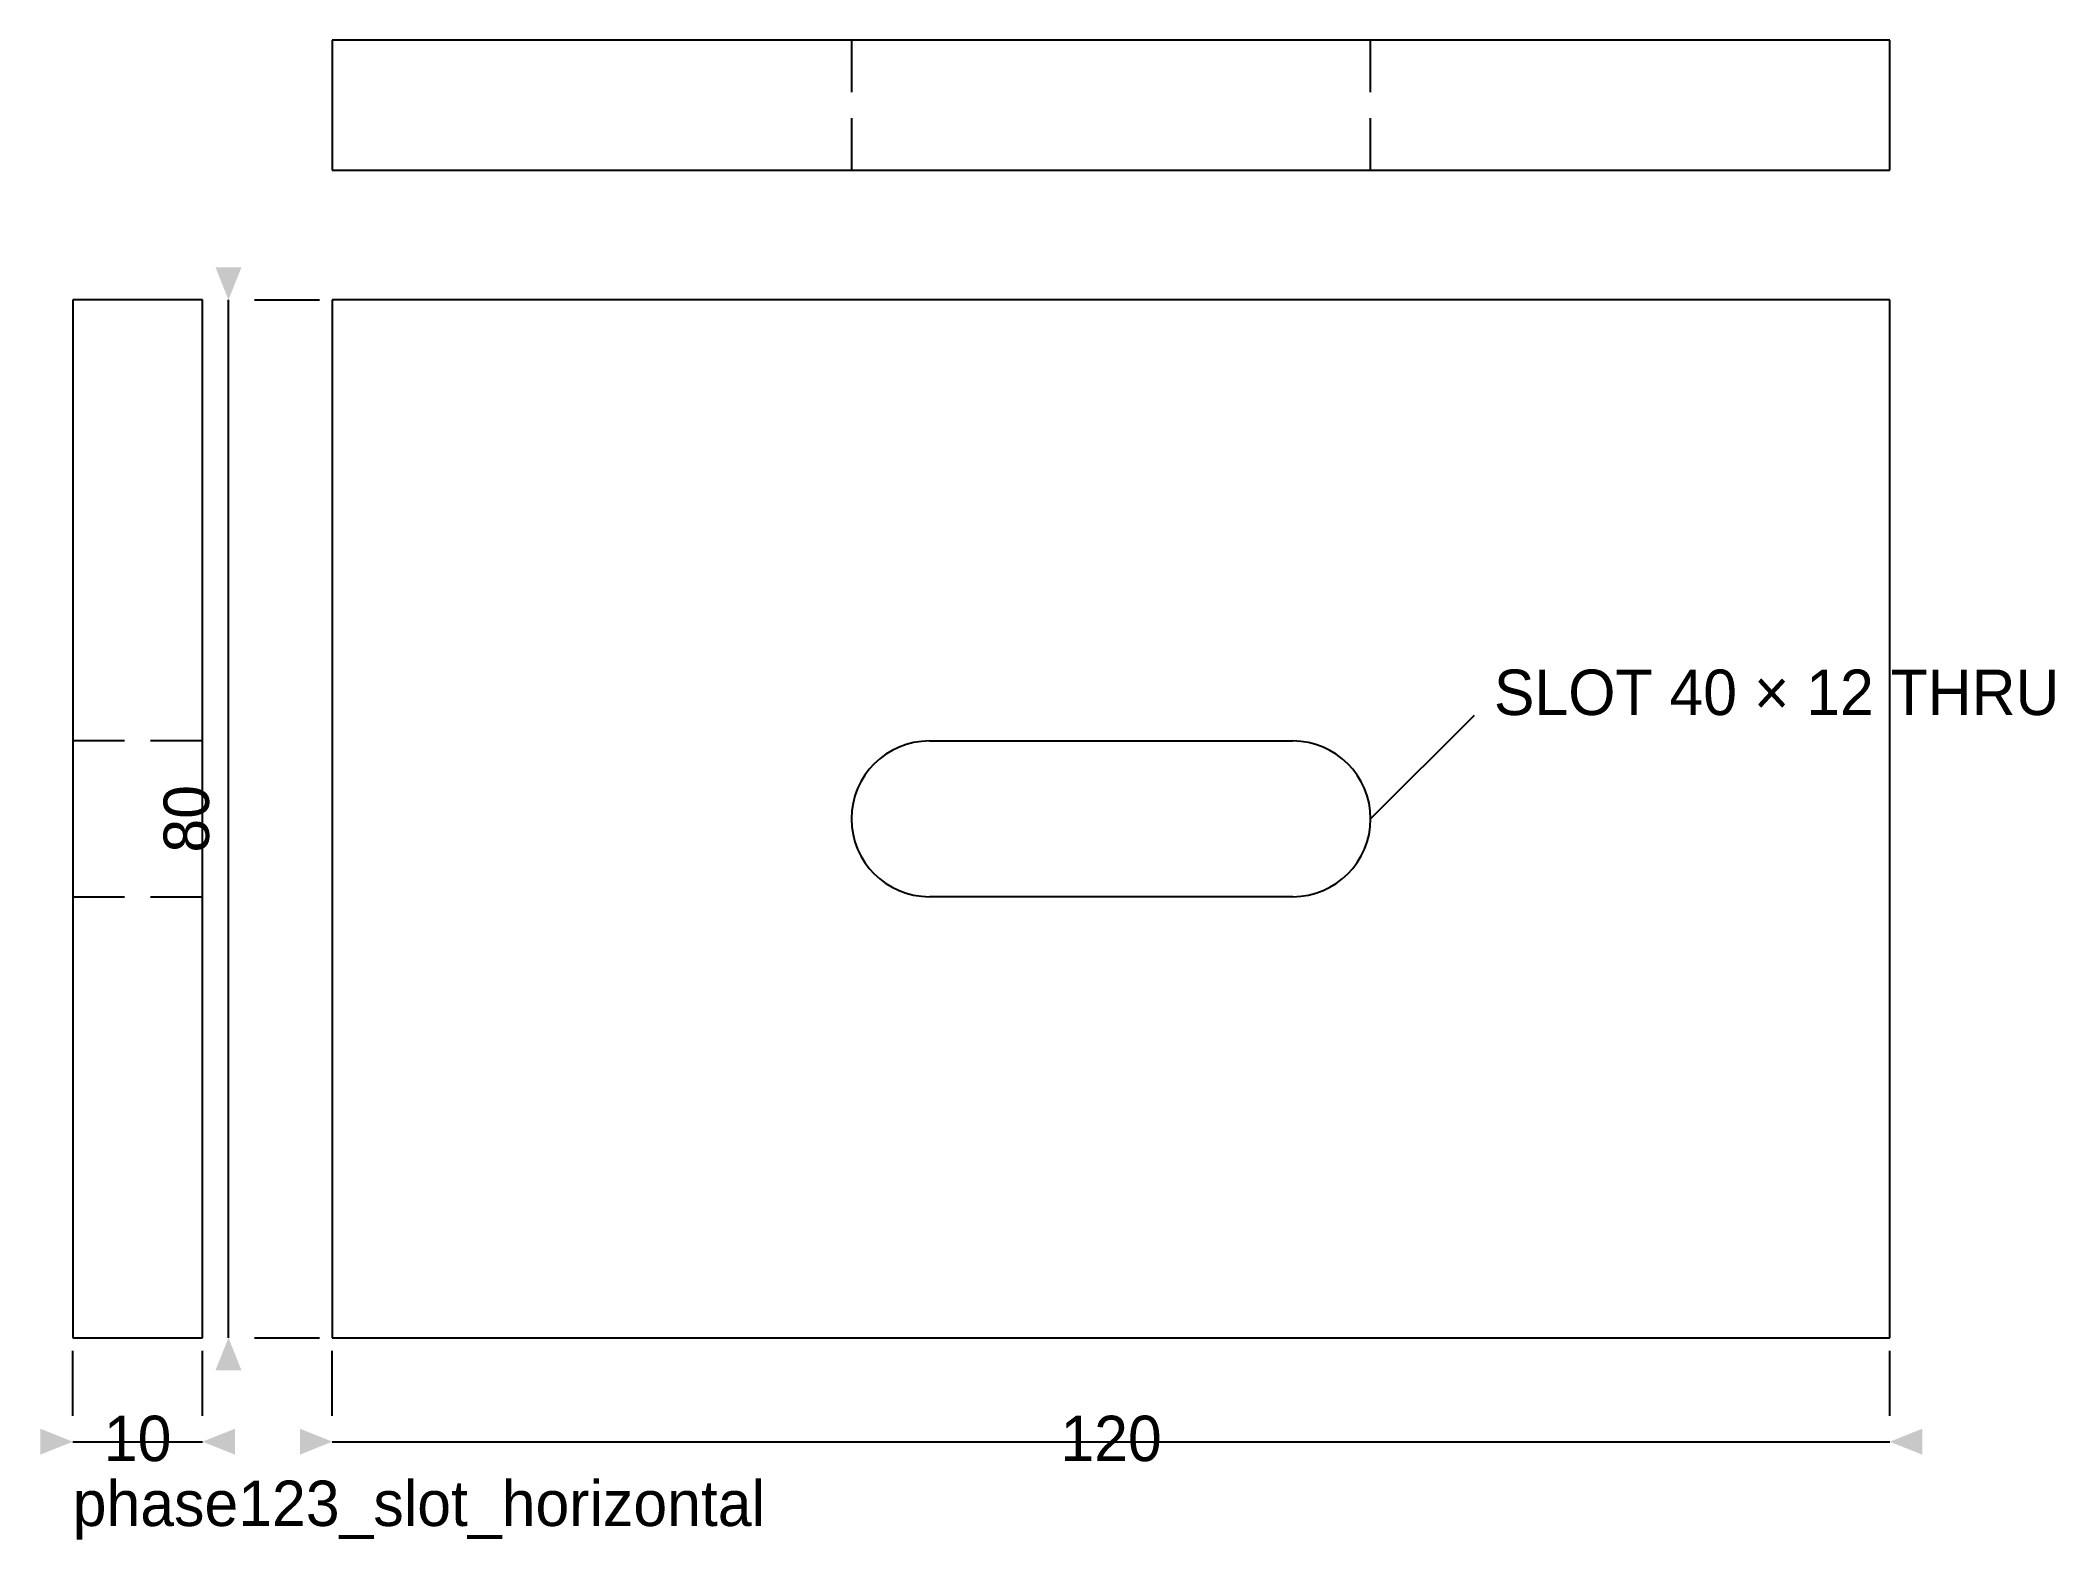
# Model space of a CAD drawing. Header units: millimetres. Extents: x 8 to 163, y 4 to 120.
import ezdxf
from ezdxf.enums import TextEntityAlignment as Align

# ---------------------------------------------------------------- set-up
doc = ezdxf.new("R2010")
doc.units = ezdxf.units.MM
doc.linetypes.add('AICAD_DASHED', pattern=[6, 4, -2])
for name, color, linetype in [('AICAD_ANNOTATION', 7, 'CONTINUOUS'), ('AICAD_DIMENSION', 7, 'CONTINUOUS'), ('AICAD_HIDDEN', 7, 'AICAD_DASHED'), ('AICAD_OBJECT', 7, 'CONTINUOUS')]:
    doc.layers.add(name, color=color, linetype=linetype)

msp = doc.modelspace()

# ---------------------------------------------------------------- linework, layer by layer
at = {"layer": 'AICAD_DIMENSION'}
for p, q in [((22, 19.5), (22, 99.5)), ((24, 99.5), (29, 99.5)), ((110, 59.5), (118, 67.5)), ((24, 19.5), (29, 19.5)), ((10, 13.5), (10, 18.5)), ((20, 13.5), (20, 18.5)), ((30, 13.5), (30, 18.5)), ((150, 13.5), (150, 18.5)), ((10, 11.5), (20, 11.5)), ((30, 11.5), (150, 11.5))]:
    msp.add_line(p, q, dxfattribs=at)
for points in [[(22, 99.5), (23, 102), (21, 102)], [(22, 19.5), (21, 17), (23, 17)], [(10, 11.5), (7.5, 12.5), (7.5, 10.5)], [(20, 11.5), (22.5, 10.5), (22.5, 12.5)], [(30, 11.5), (27.5, 12.5), (27.5, 10.5)], [(150, 11.5), (152.5, 10.5), (152.5, 12.5)]]:
    msp.add_solid(points, dxfattribs=at)
at = {"layer": 'AICAD_HIDDEN'}
for p, q in [((110, 119.5), (70, 119.5)), ((70, 119.5), (70, 109.5)), ((110, 109.5), (110, 119.5)), ((70, 109.5), (110, 109.5)), ((20, 65.5), (10, 65.5)), ((10, 65.5), (10, 53.5)), ((20, 53.5), (20, 65.5)), ((10, 53.5), (20, 53.5))]:
    msp.add_line(p, q, dxfattribs=at)
at = {"layer": 'AICAD_OBJECT'}
for p, q in [((150, 119.5), (30, 119.5)), ((30, 119.5), (30, 109.5)), ((150, 109.5), (150, 119.5)), ((30, 109.5), (150, 109.5)), ((20, 99.5), (10, 99.5)), ((10, 99.5), (10, 19.5)), ((20, 19.5), (20, 99.5)), ((150, 99.5), (30, 99.5)), ((30, 99.5), (30, 19.5)), ((150, 19.5), (150, 99.5)), ((76, 65.5), (104, 65.5)), ((104, 53.5), (76, 53.5)), ((10, 19.5), (20, 19.5)), ((30, 19.5), (150, 19.5))]:
    msp.add_line(p, q, dxfattribs=at)
for centre, start, end in [((76, 59.5), 90, -90), ((104, 59.5), -90, 90)]:
    msp.add_arc(centre, 6, start, end, dxfattribs=at)

# ---------------------------------------------------------------- texts
at = {"layer": 'AICAD_ANNOTATION'}
msp.add_text('phase123_slot_horizontal', height=3.5, dxfattribs=at).set_placement((10, 5))
at = {"layer": 'AICAD_DIMENSION'}
msp.add_text('SLOT 40 × 12 THRU', height=3.5, dxfattribs=at).set_placement((119.5, 67.5))
msp.add_text('80', height=3.5, rotation=90, dxfattribs=at).set_placement((20.5, 59.5), align=Align.CENTER)
for s, p in [('10', (15, 10)), ('120', (90, 10))]:
    msp.add_text(s, height=3.5, dxfattribs=at).set_placement(p, align=Align.CENTER)

doc.saveas('drawing.dxf')
